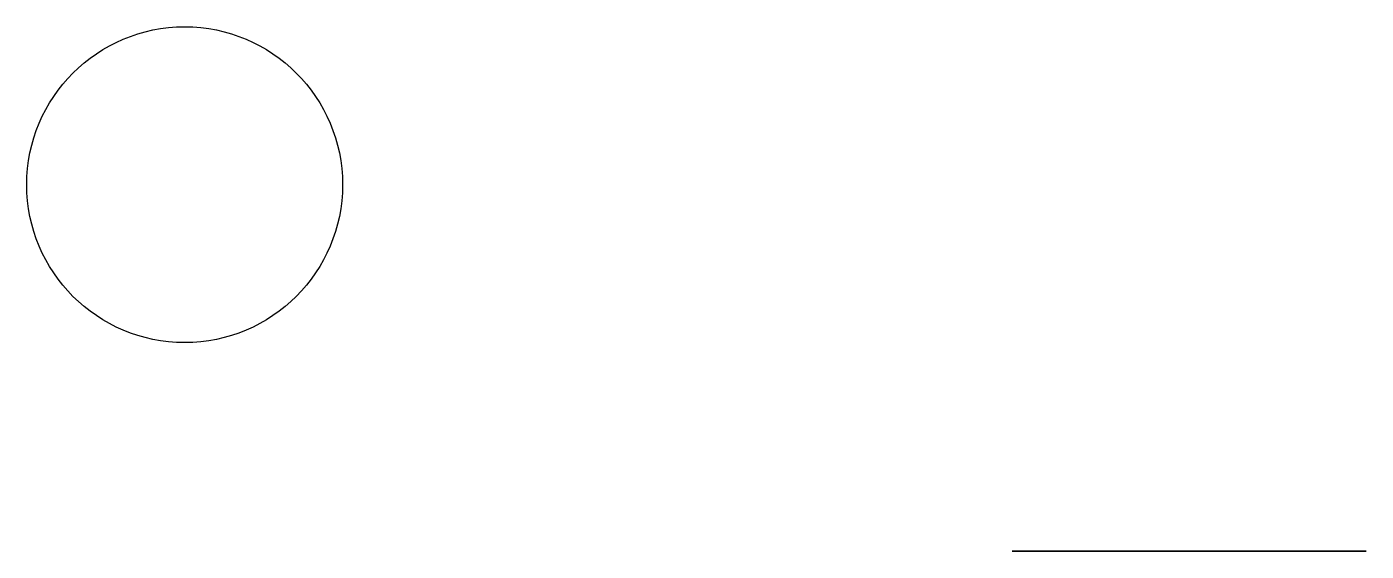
# Model space of a CAD drawing. Header units: millimetres. Extents: x 298 to 420, y 48 to 96.
import ezdxf

# ---------------------------------------------------------------- set-up
doc = ezdxf.new("R2010")
doc.units = ezdxf.units.MM

msp = doc.modelspace()

# ---------------------------------------------------------------- linework, layer by layer
msp.add_circle((312.51, 81.21), 14.4)
at = {"extrusion": (0, -1, 6.12323e-17)}
msp.add_circle((404.11, 6.56, -47.79), 16.14, dxfattribs=at)

doc.saveas('drawing.dxf')
